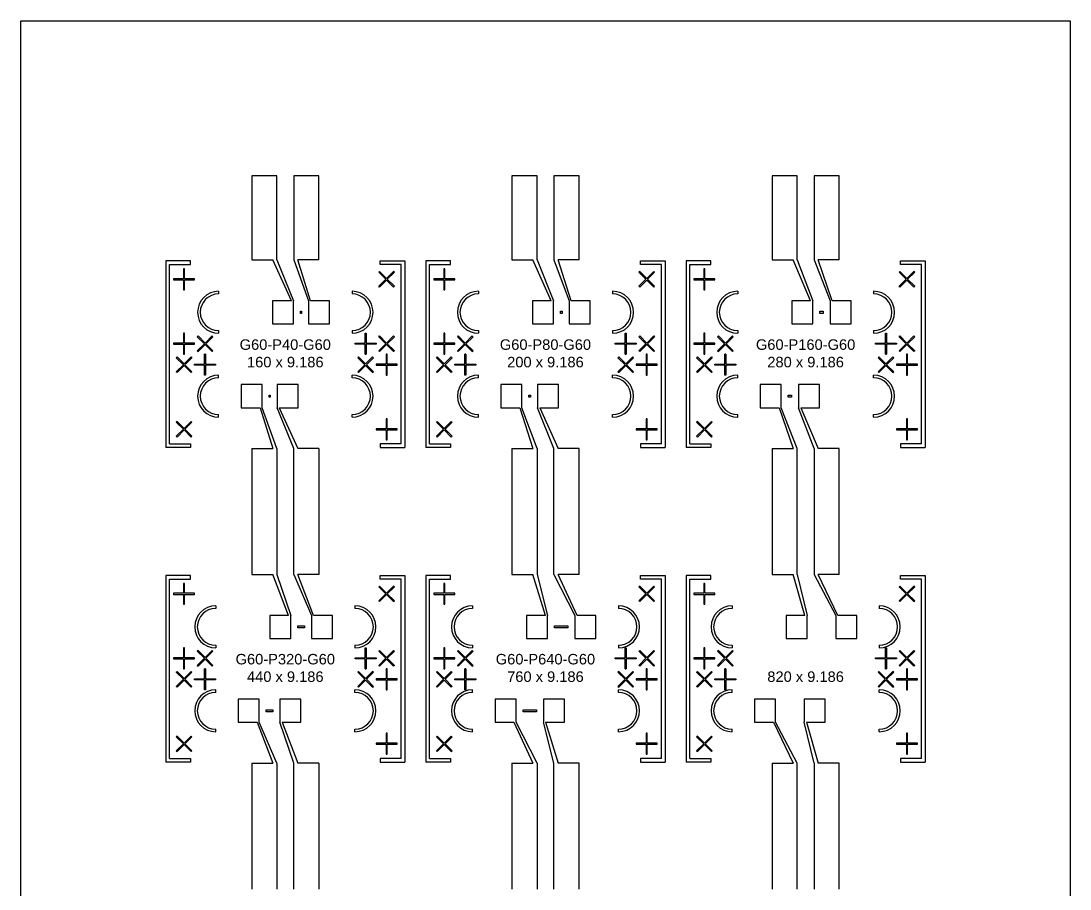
# Model space of a CAD drawing. Header units: inches. Extents: x -271009 to 5700, y -37000 to 38138.
# Drawn here: x -216009 to -166009, y -3254 to 38138 of the extents above; entities that cross this region are included whole.
import ezdxf

# ---------------------------------------------------------------- set-up
doc = ezdxf.new("R2010")
doc.units = ezdxf.units.IN
doc.header["$MEASUREMENT"] = 0
doc.styles.get("Standard").update_dxf_attribs({"font": 'arial.ttf'})

msp = doc.modelspace()

# ---------------------------------------------------------------- linework, layer by layer
for p, q in [((-207934, 26696), (-209109, 26696)), ((-209109, 26696), (-209109, 17796)), ((-208934, 17971), (-208934, 26521)), ((-208934, 26521), (-207934, 26521)), ((-207934, 26521), (-207934, 26696)), ((-205009, 26746), (-204009, 26746)), ((-203114, 24796), (-204009, 26746)), ((-203809, 26746), (-203014, 24796)), ((-203009, 26746), (-202304, 24796)), ((-201809, 26746), (-202809, 26746)), ((-202204, 24796), (-202809, 26746)), ((-198884, 26521), (-198884, 26696)), ((-198884, 26696), (-197709, 26696)), ((-197884, 26521), (-198884, 26521)), ((-197884, 17971), (-197884, 26521)), ((-197709, 26696), (-197709, 17796)), ((-195534, 26696), (-196709, 26696)), ((-196709, 26696), (-196709, 17796)), ((-196534, 17971), (-196534, 26521)), ((-196534, 26521), (-195534, 26521)), ((-195534, 26521), (-195534, 26696)), ((-192609, 26746), (-191609, 26746)), ((-190734, 24796), (-191609, 26746)), ((-191409, 26746), (-190634, 24796)), ((-190609, 26746), (-189884, 24796)), ((-189409, 26746), (-190409, 26746)), ((-189784, 24796), (-190409, 26746)), ((-186484, 26521), (-186484, 26696)), ((-186484, 26696), (-185309, 26696)), ((-185484, 26521), (-186484, 26521)), ((-185484, 17971), (-185484, 26521)), ((-185309, 26696), (-185309, 17796)), ((-183134, 26696), (-184309, 26696)), ((-184309, 26696), (-184309, 17796)), ((-184134, 17971), (-184134, 26521)), ((-184134, 26521), (-183134, 26521)), ((-183134, 26521), (-183134, 26696)), ((-180209, 26746), (-179209, 26746)), ((-178374, 24796), (-179209, 26746)), ((-179009, 26746), (-178274, 24796)), ((-178209, 26746), (-177444, 24796)), ((-177009, 26746), (-178009, 26746)), ((-177344, 24796), (-178009, 26746)), ((-174084, 26521), (-174084, 26696)), ((-174084, 26696), (-172909, 26696)), ((-173084, 26521), (-174084, 26521)), ((-173084, 17971), (-173084, 26521)), ((-172909, 26696), (-172909, 17796)), ((-208209, 26321), (-208259, 26321)), ((-208259, 26321), (-208259, 25846)), ((-208209, 25846), (-208209, 26321)), ((-198919, 26192), (-198955, 26156)), ((-198955, 26156), (-198619, 25821)), ((-198584, 25856), (-198919, 26192)), ((-198248, 26192), (-198584, 25856)), ((-198548, 25821), (-198212, 26156)), ((-198212, 26156), (-198248, 26192)), ((-195809, 26321), (-195859, 26321)), ((-195859, 26321), (-195859, 25846)), ((-195809, 25846), (-195809, 26321)), ((-186519, 26192), (-186555, 26156)), ((-186555, 26156), (-186219, 25821)), ((-186184, 25856), (-186519, 26192)), ((-185848, 26192), (-186184, 25856)), ((-186148, 25821), (-185812, 26156)), ((-185812, 26156), (-185848, 26192)), ((-183409, 26321), (-183459, 26321)), ((-183459, 26321), (-183459, 25846)), ((-183409, 25846), (-183409, 26321)), ((-174119, 26192), (-174155, 26156)), ((-174155, 26156), (-173819, 25821)), ((-173784, 25856), (-174119, 26192)), ((-173448, 26192), (-173784, 25856)), ((-173748, 25821), (-173412, 26156)), ((-173412, 26156), (-173448, 26192)), ((-208259, 25846), (-208734, 25846)), ((-208734, 25846), (-208734, 25796)), ((-208734, 25796), (-208259, 25796)), ((-208259, 25796), (-208259, 25321)), ((-207734, 25846), (-208209, 25846)), ((-208209, 25321), (-208209, 25796)), ((-208209, 25796), (-207734, 25796)), ((-207734, 25796), (-207734, 25846)), ((-198619, 25821), (-198955, 25485)), ((-198919, 25449), (-198584, 25785)), ((-198584, 25785), (-198248, 25449)), ((-198212, 25485), (-198548, 25821)), ((-195859, 25846), (-196334, 25846)), ((-196334, 25846), (-196334, 25796)), ((-196334, 25796), (-195859, 25796)), ((-195859, 25796), (-195859, 25321)), ((-195334, 25846), (-195809, 25846)), ((-195809, 25321), (-195809, 25796)), ((-195809, 25796), (-195334, 25796)), ((-195334, 25796), (-195334, 25846)), ((-186219, 25821), (-186555, 25485)), ((-186519, 25449), (-186184, 25785)), ((-186184, 25785), (-185848, 25449)), ((-185812, 25485), (-186148, 25821)), ((-183459, 25846), (-183934, 25846)), ((-183934, 25846), (-183934, 25796)), ((-183934, 25796), (-183459, 25796)), ((-183459, 25796), (-183459, 25321)), ((-182934, 25846), (-183409, 25846)), ((-183409, 25321), (-183409, 25796)), ((-183409, 25796), (-182934, 25796)), ((-182934, 25796), (-182934, 25846)), ((-173819, 25821), (-174155, 25485)), ((-174119, 25449), (-173784, 25785)), ((-173784, 25785), (-173448, 25449)), ((-173412, 25485), (-173748, 25821)), ((-208259, 25321), (-208209, 25321)), ((-206589, 25246), (-206589, 25121)), ((-200229, 25246), (-200229, 25121)), ((-198919, 25449), (-198955, 25485)), ((-198248, 25449), (-198212, 25485)), ((-195859, 25321), (-195809, 25321)), ((-194209, 25246), (-194209, 25121)), ((-187809, 25246), (-187809, 25121)), ((-186519, 25449), (-186555, 25485)), ((-185848, 25449), (-185812, 25485)), ((-183459, 25321), (-183409, 25321)), ((-181849, 25246), (-181849, 25121)), ((-175369, 25246), (-175369, 25121)), ((-174119, 25449), (-174155, 25485)), ((-173448, 25449), (-173412, 25485)), ((-208209, 23246), (-208259, 23246)), ((-208259, 23246), (-208259, 22771)), ((-208209, 22771), (-208209, 23246)), ((-207569, 23117), (-207605, 23081)), ((-207605, 23081), (-207269, 22746)), ((-207234, 22781), (-207569, 23117)), ((-206898, 23117), (-207234, 22781)), ((-207198, 22746), (-206862, 23081)), ((-206880, 23099), (-206898, 23117)), ((-206862, 23081), (-206880, 23099)), ((-206589, 23371), (-206589, 23246)), ((-200229, 23371), (-200229, 23246)), ((-199609, 22771), (-199609, 23246)), ((-199609, 23246), (-199559, 23246)), ((-199559, 23246), (-199559, 22771)), ((-198955, 23081), (-198919, 23117)), ((-198619, 22746), (-198955, 23081)), ((-198919, 23117), (-198584, 22781)), ((-198584, 22781), (-198248, 23117)), ((-198212, 23081), (-198548, 22746)), ((-198248, 23117), (-198212, 23081)), ((-195809, 23246), (-195859, 23246)), ((-195859, 23246), (-195859, 22771)), ((-195809, 22771), (-195809, 23246)), ((-195169, 23117), (-195205, 23081)), ((-195205, 23081), (-194869, 22746)), ((-194834, 22781), (-195169, 23117)), ((-194498, 23117), (-194834, 22781)), ((-194798, 22746), (-194462, 23081)), ((-194480, 23099), (-194498, 23117)), ((-194462, 23081), (-194480, 23099)), ((-194209, 23371), (-194209, 23246)), ((-187809, 23371), (-187809, 23246)), ((-187209, 22771), (-187209, 23246)), ((-187209, 23246), (-187159, 23246)), ((-187159, 23246), (-187159, 22771)), ((-186555, 23081), (-186519, 23117)), ((-186219, 22746), (-186555, 23081)), ((-186519, 23117), (-186184, 22781)), ((-186184, 22781), (-185848, 23117)), ((-185812, 23081), (-186148, 22746)), ((-185848, 23117), (-185812, 23081)), ((-183409, 23246), (-183459, 23246)), ((-183459, 23246), (-183459, 22771)), ((-183409, 22771), (-183409, 23246)), ((-182769, 23117), (-182805, 23081)), ((-182805, 23081), (-182469, 22746)), ((-182434, 22781), (-182769, 23117)), ((-182098, 23117), (-182434, 22781)), ((-182398, 22746), (-182062, 23081)), ((-182080, 23099), (-182098, 23117)), ((-182062, 23081), (-182080, 23099)), ((-181849, 23371), (-181849, 23246)), ((-175369, 23371), (-175369, 23246)), ((-174809, 22771), (-174809, 23246)), ((-174809, 23246), (-174759, 23246)), ((-174759, 23246), (-174759, 22771)), ((-174155, 23081), (-174119, 23117)), ((-173819, 22746), (-174155, 23081)), ((-174119, 23117), (-173784, 22781)), ((-173784, 22781), (-173448, 23117)), ((-173412, 23081), (-173748, 22746)), ((-173448, 23117), (-173412, 23081)), ((-208259, 22771), (-208734, 22771)), ((-208734, 22771), (-208734, 22721)), ((-208734, 22721), (-208259, 22721)), ((-208259, 22721), (-208259, 22246)), ((-207734, 22771), (-208209, 22771)), ((-208209, 22246), (-208209, 22721)), ((-208209, 22721), (-207734, 22721)), ((-207734, 22721), (-207734, 22771)), ((-207269, 22746), (-207605, 22410)), ((-207569, 22374), (-207234, 22710)), ((-207234, 22710), (-206898, 22374)), ((-206862, 22410), (-207198, 22746)), ((-200084, 22721), (-200084, 22771)), ((-200084, 22771), (-199609, 22771)), ((-199609, 22721), (-200084, 22721)), ((-199609, 22246), (-199609, 22721)), ((-199559, 22771), (-199084, 22771)), ((-199084, 22721), (-199559, 22721)), ((-199559, 22721), (-199559, 22246)), ((-199084, 22771), (-199084, 22721)), ((-198955, 22410), (-198619, 22746)), ((-198584, 22710), (-198919, 22374)), ((-198248, 22374), (-198584, 22710)), ((-198548, 22746), (-198212, 22410)), ((-195859, 22771), (-196334, 22771)), ((-196334, 22771), (-196334, 22721)), ((-196334, 22721), (-195859, 22721)), ((-195859, 22721), (-195859, 22246)), ((-195334, 22771), (-195809, 22771)), ((-195809, 22246), (-195809, 22721)), ((-195809, 22721), (-195334, 22721)), ((-195334, 22721), (-195334, 22771)), ((-194869, 22746), (-195205, 22410)), ((-195169, 22374), (-194834, 22710)), ((-194834, 22710), (-194498, 22374)), ((-194462, 22410), (-194798, 22746)), ((-187684, 22721), (-187684, 22771)), ((-187684, 22771), (-187209, 22771)), ((-187209, 22721), (-187684, 22721)), ((-187209, 22246), (-187209, 22721)), ((-187159, 22771), (-186684, 22771)), ((-186684, 22721), (-187159, 22721)), ((-187159, 22721), (-187159, 22246)), ((-186684, 22771), (-186684, 22721)), ((-186555, 22410), (-186219, 22746)), ((-186184, 22710), (-186519, 22374)), ((-185848, 22374), (-186184, 22710)), ((-186148, 22746), (-185812, 22410)), ((-183459, 22771), (-183934, 22771)), ((-183934, 22771), (-183934, 22721)), ((-183934, 22721), (-183459, 22721)), ((-183459, 22721), (-183459, 22246)), ((-182934, 22771), (-183409, 22771)), ((-183409, 22246), (-183409, 22721)), ((-183409, 22721), (-182934, 22721)), ((-182934, 22721), (-182934, 22771)), ((-182469, 22746), (-182805, 22410)), ((-182769, 22374), (-182434, 22710)), ((-182434, 22710), (-182098, 22374)), ((-182062, 22410), (-182398, 22746)), ((-175284, 22721), (-175284, 22771)), ((-175284, 22771), (-174809, 22771)), ((-174809, 22721), (-175284, 22721)), ((-174809, 22246), (-174809, 22721)), ((-174759, 22771), (-174284, 22771)), ((-174284, 22721), (-174759, 22721)), ((-174759, 22721), (-174759, 22246)), ((-174284, 22771), (-174284, 22721)), ((-174155, 22410), (-173819, 22746)), ((-173784, 22710), (-174119, 22374)), ((-173448, 22374), (-173784, 22710)), ((-173748, 22746), (-173412, 22410)), ((-208605, 22081), (-208587, 22099)), ((-208269, 21746), (-208605, 22081)), ((-208587, 22099), (-208569, 22117)), ((-208569, 22117), (-208234, 21781)), ((-208259, 22246), (-208209, 22246)), ((-208234, 21781), (-207898, 22117)), ((-207862, 22081), (-208198, 21746)), ((-207898, 22117), (-207862, 22081)), ((-207605, 22410), (-207569, 22374)), ((-207259, 21771), (-207259, 22246)), ((-207209, 22246), (-207259, 22246)), ((-207209, 22246), (-207209, 21771)), ((-206898, 22374), (-206862, 22410)), ((-199919, 22117), (-199955, 22081)), ((-199955, 22081), (-199619, 21746)), ((-199584, 21781), (-199919, 22117)), ((-199609, 22246), (-199559, 22246)), ((-199248, 22117), (-199584, 21781)), ((-199548, 21746), (-199212, 22081)), ((-199212, 22081), (-199248, 22117)), ((-198919, 22374), (-198955, 22410)), ((-198559, 22246), (-198609, 22246)), ((-198609, 22246), (-198609, 21771)), ((-198559, 21771), (-198559, 22246)), ((-198230, 22392), (-198248, 22374)), ((-198212, 22410), (-198230, 22392)), ((-196205, 22081), (-196187, 22099)), ((-195869, 21746), (-196205, 22081)), ((-196187, 22099), (-196169, 22117)), ((-196169, 22117), (-195834, 21781)), ((-195859, 22246), (-195809, 22246)), ((-195834, 21781), (-195498, 22117)), ((-195462, 22081), (-195798, 21746)), ((-195498, 22117), (-195462, 22081)), ((-195205, 22410), (-195169, 22374)), ((-194859, 21771), (-194859, 22246)), ((-194809, 22246), (-194859, 22246)), ((-194809, 22246), (-194809, 21771)), ((-194498, 22374), (-194462, 22410)), ((-187519, 22117), (-187555, 22081)), ((-187555, 22081), (-187219, 21746)), ((-187184, 21781), (-187519, 22117)), ((-187209, 22246), (-187159, 22246)), ((-186848, 22117), (-187184, 21781)), ((-187148, 21746), (-186812, 22081)), ((-186812, 22081), (-186848, 22117)), ((-186519, 22374), (-186555, 22410)), ((-186159, 22246), (-186209, 22246)), ((-186209, 22246), (-186209, 21771)), ((-186159, 21771), (-186159, 22246)), ((-185830, 22392), (-185848, 22374)), ((-185812, 22410), (-185830, 22392)), ((-183805, 22081), (-183787, 22099)), ((-183469, 21746), (-183805, 22081)), ((-183787, 22099), (-183769, 22117)), ((-183769, 22117), (-183434, 21781)), ((-183459, 22246), (-183409, 22246)), ((-183434, 21781), (-183098, 22117)), ((-183062, 22081), (-183398, 21746)), ((-183098, 22117), (-183062, 22081)), ((-182805, 22410), (-182769, 22374)), ((-182459, 21771), (-182459, 22246)), ((-182409, 22246), (-182459, 22246)), ((-182409, 22246), (-182409, 21771)), ((-182098, 22374), (-182062, 22410)), ((-175119, 22117), (-175155, 22081)), ((-175155, 22081), (-174819, 21746)), ((-174784, 21781), (-175119, 22117)), ((-174809, 22246), (-174759, 22246)), ((-174448, 22117), (-174784, 21781)), ((-174748, 21746), (-174412, 22081)), ((-174412, 22081), (-174448, 22117)), ((-174119, 22374), (-174155, 22410)), ((-173759, 22246), (-173809, 22246)), ((-173809, 22246), (-173809, 21771)), ((-173759, 21771), (-173759, 22246)), ((-173430, 22392), (-173448, 22374)), ((-173412, 22410), (-173430, 22392)), ((-208605, 21410), (-208269, 21746)), ((-208234, 21710), (-208569, 21374)), ((-207898, 21374), (-208234, 21710)), ((-208198, 21746), (-207862, 21410)), ((-207734, 21771), (-207259, 21771)), ((-207734, 21721), (-207734, 21771)), ((-207259, 21721), (-207734, 21721)), ((-207259, 21246), (-207259, 21721)), ((-207209, 21771), (-206734, 21771)), ((-206734, 21721), (-207209, 21721)), ((-207209, 21721), (-207209, 21246)), ((-206734, 21771), (-206734, 21721)), ((-199619, 21746), (-199955, 21410)), ((-199919, 21374), (-199584, 21710)), ((-199584, 21710), (-199248, 21374)), ((-199212, 21410), (-199548, 21746)), ((-199084, 21771), (-199084, 21721)), ((-198609, 21771), (-199084, 21771)), ((-199084, 21721), (-198609, 21721)), ((-198609, 21721), (-198609, 21246)), ((-198084, 21771), (-198559, 21771)), ((-198559, 21246), (-198559, 21721)), ((-198559, 21721), (-198084, 21721)), ((-198084, 21721), (-198084, 21771)), ((-196205, 21410), (-195869, 21746)), ((-195834, 21710), (-196169, 21374)), ((-195498, 21374), (-195834, 21710)), ((-195798, 21746), (-195462, 21410)), ((-195334, 21771), (-194859, 21771)), ((-195334, 21721), (-195334, 21771)), ((-194859, 21721), (-195334, 21721)), ((-194859, 21246), (-194859, 21721)), ((-194809, 21771), (-194334, 21771)), ((-194334, 21721), (-194809, 21721)), ((-194809, 21721), (-194809, 21246)), ((-194334, 21771), (-194334, 21721)), ((-187219, 21746), (-187555, 21410)), ((-187519, 21374), (-187184, 21710)), ((-187184, 21710), (-186848, 21374)), ((-186812, 21410), (-187148, 21746)), ((-186684, 21771), (-186684, 21721)), ((-186209, 21771), (-186684, 21771)), ((-186684, 21721), (-186209, 21721)), ((-186209, 21721), (-186209, 21246)), ((-185684, 21771), (-186159, 21771)), ((-186159, 21246), (-186159, 21721)), ((-186159, 21721), (-185684, 21721)), ((-185684, 21721), (-185684, 21771)), ((-183805, 21410), (-183469, 21746)), ((-183434, 21710), (-183769, 21374)), ((-183098, 21374), (-183434, 21710)), ((-183398, 21746), (-183062, 21410)), ((-182934, 21771), (-182459, 21771)), ((-182934, 21721), (-182934, 21771)), ((-182459, 21721), (-182934, 21721)), ((-182459, 21246), (-182459, 21721)), ((-182409, 21771), (-181934, 21771)), ((-181934, 21721), (-182409, 21721)), ((-182409, 21721), (-182409, 21246)), ((-181934, 21771), (-181934, 21721)), ((-174819, 21746), (-175155, 21410)), ((-175119, 21374), (-174784, 21710)), ((-174784, 21710), (-174448, 21374)), ((-174412, 21410), (-174748, 21746)), ((-174284, 21771), (-174284, 21721)), ((-173809, 21771), (-174284, 21771)), ((-174284, 21721), (-173809, 21721)), ((-173809, 21721), (-173809, 21246)), ((-173284, 21771), (-173759, 21771)), ((-173759, 21246), (-173759, 21721)), ((-173759, 21721), (-173284, 21721)), ((-173284, 21721), (-173284, 21771)), ((-208569, 21374), (-208605, 21410)), ((-207862, 21410), (-207898, 21374)), ((-207209, 21246), (-207259, 21246)), ((-206589, 21121), (-206589, 21246)), ((-200229, 21121), (-200229, 21246)), ((-199955, 21410), (-199919, 21374)), ((-199248, 21374), (-199212, 21410)), ((-198609, 21246), (-198559, 21246)), ((-196169, 21374), (-196205, 21410)), ((-195462, 21410), (-195498, 21374)), ((-194809, 21246), (-194859, 21246)), ((-194209, 21121), (-194209, 21246)), ((-187809, 21121), (-187809, 21246)), ((-187555, 21410), (-187519, 21374)), ((-186848, 21374), (-186812, 21410)), ((-186209, 21246), (-186159, 21246)), ((-183769, 21374), (-183805, 21410)), ((-183062, 21410), (-183098, 21374)), ((-182409, 21246), (-182459, 21246)), ((-181849, 21121), (-181849, 21246)), ((-175369, 21121), (-175369, 21246)), ((-175155, 21410), (-175119, 21374)), ((-174448, 21374), (-174412, 21410)), ((-173809, 21246), (-173759, 21246)), ((-204614, 19696), (-204009, 17746)), ((-203809, 17746), (-204514, 19696)), ((-203009, 17746), (-203804, 19696)), ((-203704, 19696), (-202809, 17746)), ((-192234, 19696), (-191609, 17746)), ((-191409, 17746), (-192134, 19696)), ((-190609, 17746), (-191384, 19696)), ((-191284, 19696), (-190409, 17746)), ((-179874, 19696), (-179209, 17746)), ((-179009, 17746), (-179774, 19696)), ((-178209, 17746), (-178944, 19696)), ((-178844, 19696), (-178009, 17746)), ((-208569, 19042), (-208605, 19006)), ((-208605, 19006), (-208269, 18671)), ((-208234, 18706), (-208569, 19042)), ((-207898, 19042), (-208234, 18706)), ((-208198, 18671), (-207862, 19006)), ((-207898, 19042), (-207862, 19006)), ((-206589, 19246), (-206589, 19371)), ((-200229, 19246), (-200229, 19371)), ((-198559, 19171), (-198609, 19171)), ((-198609, 19171), (-198609, 18696)), ((-198559, 18696), (-198559, 19171)), ((-196169, 19042), (-196205, 19006)), ((-196205, 19006), (-195869, 18671)), ((-195834, 18706), (-196169, 19042)), ((-195498, 19042), (-195834, 18706)), ((-195798, 18671), (-195462, 19006)), ((-195498, 19042), (-195462, 19006)), ((-194209, 19246), (-194209, 19371)), ((-187809, 19246), (-187809, 19371)), ((-186159, 19171), (-186209, 19171)), ((-186209, 19171), (-186209, 18696)), ((-186159, 18696), (-186159, 19171)), ((-183769, 19042), (-183805, 19006)), ((-183805, 19006), (-183469, 18671)), ((-183434, 18706), (-183769, 19042)), ((-183098, 19042), (-183434, 18706)), ((-183398, 18671), (-183062, 19006)), ((-183098, 19042), (-183062, 19006)), ((-181849, 19246), (-181849, 19371)), ((-175369, 19246), (-175369, 19371)), ((-173759, 19171), (-173809, 19171)), ((-173809, 19171), (-173809, 18696)), ((-173759, 18696), (-173759, 19171)), ((-208269, 18671), (-208605, 18335)), ((-208569, 18299), (-208234, 18635)), ((-208234, 18635), (-207898, 18299)), ((-207862, 18335), (-208198, 18671)), ((-199084, 18696), (-199084, 18646)), ((-198609, 18696), (-199084, 18696)), ((-199084, 18646), (-198609, 18646)), ((-198609, 18646), (-198609, 18171)), ((-198084, 18696), (-198559, 18696)), ((-198559, 18171), (-198559, 18646)), ((-198559, 18646), (-198084, 18646)), ((-198084, 18646), (-198084, 18696)), ((-195869, 18671), (-196205, 18335)), ((-196169, 18299), (-195834, 18635)), ((-195834, 18635), (-195498, 18299)), ((-195462, 18335), (-195798, 18671)), ((-186684, 18696), (-186684, 18646)), ((-186209, 18696), (-186684, 18696)), ((-186684, 18646), (-186209, 18646)), ((-186209, 18646), (-186209, 18171)), ((-185684, 18696), (-186159, 18696)), ((-186159, 18171), (-186159, 18646)), ((-186159, 18646), (-185684, 18646)), ((-185684, 18646), (-185684, 18696)), ((-183469, 18671), (-183805, 18335)), ((-183769, 18299), (-183434, 18635)), ((-183434, 18635), (-183098, 18299)), ((-183062, 18335), (-183398, 18671)), ((-174284, 18696), (-174284, 18646)), ((-173809, 18696), (-174284, 18696)), ((-174284, 18646), (-173809, 18646)), ((-173809, 18646), (-173809, 18171)), ((-173284, 18696), (-173759, 18696)), ((-173759, 18171), (-173759, 18646)), ((-173759, 18646), (-173284, 18646)), ((-173284, 18646), (-173284, 18696)), ((-208605, 18335), (-208569, 18299)), ((-207898, 18299), (-207862, 18335)), ((-198609, 18171), (-198559, 18171)), ((-196205, 18335), (-196169, 18299)), ((-195498, 18299), (-195462, 18335)), ((-186209, 18171), (-186159, 18171)), ((-183805, 18335), (-183769, 18299)), ((-183098, 18299), (-183062, 18335)), ((-173809, 18171), (-173759, 18171)), ((-207934, 17796), (-209109, 17796)), ((-208934, 17971), (-207934, 17971)), ((-207934, 17971), (-207934, 17796)), ((-205009, 17746), (-204009, 17746)), ((-205009, 17746), (-205009, 11746)), ((-203809, 17746), (-203809, 11746)), ((-203009, 11746), (-203009, 17746)), ((-201809, 17746), (-202809, 17746)), ((-201809, 17746), (-201809, 11746)), ((-197884, 17971), (-198884, 17971)), ((-198884, 17971), (-198884, 17796)), ((-198884, 17796), (-197709, 17796)), ((-195534, 17796), (-196709, 17796)), ((-196534, 17971), (-195534, 17971)), ((-195534, 17971), (-195534, 17796)), ((-192609, 17746), (-191609, 17746)), ((-192609, 17746), (-192609, 11746)), ((-191409, 17746), (-191409, 11746)), ((-190609, 11746), (-190609, 17746)), ((-189409, 17746), (-190409, 17746)), ((-189409, 11746), (-189409, 17746)), ((-185484, 17971), (-186484, 17971)), ((-186484, 17971), (-186484, 17796)), ((-186484, 17796), (-185309, 17796)), ((-183134, 17796), (-184309, 17796)), ((-184134, 17971), (-183134, 17971)), ((-183134, 17971), (-183134, 17796)), ((-180209, 17746), (-179209, 17746)), ((-180209, 17746), (-180209, 11746)), ((-179009, 11746), (-179009, 17746)), ((-178209, 17746), (-178209, 11746)), ((-177009, 17746), (-178009, 17746)), ((-177009, 11746), (-177009, 17746)), ((-173084, 17971), (-174084, 17971)), ((-174084, 17971), (-174084, 17796)), ((-174084, 17796), (-172909, 17796)), ((-207934, 11696), (-209109, 11696)), ((-209109, 11696), (-209109, 2796)), ((-208934, 2971), (-208934, 11521)), ((-208934, 11521), (-207934, 11521)), ((-207934, 11521), (-207934, 11696)), ((-205009, 11746), (-204009, 11746)), ((-203254, 9796), (-204009, 11746)), ((-203809, 11746), (-203154, 9796)), ((-203009, 11746), (-202164, 9796)), ((-201809, 11746), (-202809, 11746)), ((-202064, 9796), (-202809, 11746)), ((-198884, 11521), (-198884, 11696)), ((-198884, 11696), (-197709, 11696)), ((-197884, 11521), (-198884, 11521)), ((-197884, 2971), (-197884, 11521)), ((-197709, 11696), (-197709, 2796)), ((-195534, 11696), (-196709, 11696)), ((-196709, 11696), (-196709, 2796)), ((-196534, 2971), (-196534, 11521)), ((-196534, 11521), (-195534, 11521)), ((-195534, 11521), (-195534, 11696)), ((-192609, 11746), (-191609, 11746)), ((-191014, 9796), (-191609, 11746)), ((-191409, 11746), (-190914, 9796)), ((-190609, 11746), (-189604, 9796)), ((-189409, 11746), (-190409, 11746)), ((-189504, 9796), (-190409, 11746)), ((-186484, 11521), (-186484, 11696)), ((-186484, 11696), (-185309, 11696)), ((-185484, 11521), (-186484, 11521)), ((-185484, 2971), (-185484, 11521)), ((-185309, 11696), (-185309, 2796)), ((-184309, 11696), (-184309, 2796)), ((-183134, 11696), (-184309, 11696)), ((-184134, 2971), (-184134, 11521)), ((-184134, 11521), (-183134, 11521)), ((-183134, 11521), (-183134, 11696)), ((-180209, 11746), (-179209, 11746)), ((-178644, 9796), (-179209, 11746)), ((-179009, 11746), (-178544, 9796)), ((-178209, 11746), (-177174, 9796)), ((-177009, 11746), (-178009, 11746)), ((-177074, 9796), (-178009, 11746)), ((-174084, 11521), (-174084, 11696)), ((-174084, 11696), (-172909, 11696)), ((-173084, 11521), (-174084, 11521)), ((-173084, 2971), (-173084, 11521)), ((-172909, 11696), (-172909, 2796)), ((-208209, 11321), (-208259, 11321)), ((-208259, 11321), (-208259, 10846)), ((-208209, 10846), (-208209, 11321)), ((-198919, 11192), (-198955, 11156)), ((-198955, 11156), (-198619, 10821)), ((-198584, 10856), (-198919, 11192)), ((-198248, 11192), (-198584, 10856)), ((-198548, 10821), (-198212, 11156)), ((-198212, 11156), (-198248, 11192)), ((-195809, 11321), (-195859, 11321)), ((-195859, 11321), (-195859, 10846)), ((-195809, 10846), (-195809, 11321)), ((-186519, 11192), (-186555, 11156)), ((-186555, 11156), (-186219, 10821)), ((-186184, 10856), (-186519, 11192)), ((-185848, 11192), (-186184, 10856)), ((-186148, 10821), (-185812, 11156)), ((-185812, 11156), (-185848, 11192)), ((-183409, 11321), (-183459, 11321)), ((-183459, 11321), (-183459, 10846)), ((-183409, 10846), (-183409, 11321)), ((-174119, 11192), (-174155, 11156)), ((-174155, 11156), (-173819, 10821)), ((-173784, 10856), (-174119, 11192)), ((-173448, 11192), (-173784, 10856)), ((-173748, 10821), (-173412, 11156)), ((-173412, 11156), (-173448, 11192)), ((-208259, 10846), (-208734, 10846)), ((-208734, 10846), (-208734, 10796)), ((-208734, 10796), (-208259, 10796)), ((-208259, 10796), (-208259, 10321)), ((-207734, 10846), (-208209, 10846)), ((-208209, 10321), (-208209, 10796)), ((-208209, 10796), (-207734, 10796)), ((-207734, 10796), (-207734, 10846)), ((-198619, 10821), (-198955, 10485)), ((-198919, 10449), (-198584, 10785)), ((-198584, 10785), (-198248, 10449)), ((-198212, 10485), (-198548, 10821)), ((-195859, 10846), (-196334, 10846)), ((-196334, 10846), (-196334, 10796)), ((-196334, 10796), (-195859, 10796)), ((-195859, 10796), (-195859, 10321)), ((-195334, 10846), (-195809, 10846)), ((-195809, 10321), (-195809, 10796)), ((-195809, 10796), (-195334, 10796)), ((-195334, 10796), (-195334, 10846)), ((-186219, 10821), (-186555, 10485)), ((-186519, 10449), (-186184, 10785)), ((-186184, 10785), (-185848, 10449)), ((-185812, 10485), (-186148, 10821)), ((-183459, 10846), (-183934, 10846)), ((-183934, 10846), (-183934, 10796)), ((-183934, 10796), (-183459, 10796)), ((-183459, 10796), (-183459, 10321)), ((-182934, 10846), (-183409, 10846)), ((-183409, 10321), (-183409, 10796)), ((-183409, 10796), (-182934, 10796)), ((-182934, 10796), (-182934, 10846)), ((-173819, 10821), (-174155, 10485)), ((-174119, 10449), (-173784, 10785)), ((-173784, 10785), (-173448, 10449)), ((-173412, 10485), (-173748, 10821)), ((-208259, 10321), (-208209, 10321)), ((-206729, 10246), (-206729, 10121)), ((-200089, 10246), (-200089, 10121)), ((-198919, 10449), (-198955, 10485)), ((-198248, 10449), (-198212, 10485)), ((-195859, 10321), (-195809, 10321)), ((-194489, 10246), (-194489, 10121)), ((-187529, 10246), (-187529, 10121)), ((-186519, 10449), (-186555, 10485)), ((-185848, 10449), (-185812, 10485)), ((-183459, 10321), (-183409, 10321)), ((-182119, 10246), (-182119, 10121)), ((-175099, 10246), (-175099, 10121)), ((-174119, 10449), (-174155, 10485)), ((-173448, 10449), (-173412, 10485)), ((-208209, 8246), (-208259, 8246)), ((-208259, 8246), (-208259, 7771)), ((-208209, 7771), (-208209, 8246)), ((-207569, 8117), (-207605, 8081)), ((-207605, 8081), (-207269, 7746)), ((-207234, 7781), (-207569, 8117)), ((-206898, 8117), (-207234, 7781)), ((-207198, 7746), (-206862, 8081)), ((-206880, 8099), (-206898, 8117)), ((-206862, 8081), (-206880, 8099)), ((-206729, 8371), (-206729, 8246)), ((-200089, 8371), (-200089, 8246)), ((-199609, 7771), (-199609, 8246)), ((-199609, 8246), (-199559, 8246)), ((-199559, 8246), (-199559, 7771)), ((-198955, 8081), (-198919, 8117)), ((-198619, 7746), (-198955, 8081)), ((-198919, 8117), (-198584, 7781)), ((-198584, 7781), (-198248, 8117)), ((-198212, 8081), (-198548, 7746)), ((-198248, 8117), (-198212, 8081)), ((-195809, 8246), (-195859, 8246)), ((-195859, 8246), (-195859, 7771)), ((-195809, 7771), (-195809, 8246)), ((-195169, 8117), (-195205, 8081)), ((-195205, 8081), (-194869, 7746)), ((-194834, 7781), (-195169, 8117)), ((-194498, 8117), (-194834, 7781)), ((-194798, 7746), (-194462, 8081)), ((-194480, 8099), (-194498, 8117)), ((-194489, 8371), (-194489, 8246)), ((-194462, 8081), (-194480, 8099)), ((-187529, 8371), (-187529, 8246)), ((-187209, 7771), (-187209, 8246)), ((-187209, 8246), (-187159, 8246)), ((-187159, 8246), (-187159, 7771)), ((-186555, 8081), (-186519, 8117)), ((-186219, 7746), (-186555, 8081)), ((-186519, 8117), (-186184, 7781)), ((-186184, 7781), (-185848, 8117)), ((-185812, 8081), (-186148, 7746)), ((-185848, 8117), (-185812, 8081)), ((-183409, 8246), (-183459, 8246)), ((-183459, 8246), (-183459, 7771)), ((-183409, 7771), (-183409, 8246)), ((-182769, 8117), (-182805, 8081)), ((-182805, 8081), (-182469, 7746)), ((-182434, 7781), (-182769, 8117)), ((-182098, 8117), (-182434, 7781)), ((-182398, 7746), (-182062, 8081)), ((-182119, 8371), (-182119, 8246)), ((-182080, 8099), (-182098, 8117)), ((-182062, 8081), (-182080, 8099)), ((-175099, 8371), (-175099, 8246)), ((-174809, 7771), (-174809, 8246)), ((-174809, 8246), (-174759, 8246)), ((-174759, 8246), (-174759, 7771)), ((-174155, 8081), (-174119, 8117)), ((-173819, 7746), (-174155, 8081)), ((-174119, 8117), (-173784, 7781)), ((-173784, 7781), (-173448, 8117)), ((-173412, 8081), (-173748, 7746)), ((-173448, 8117), (-173412, 8081)), ((-208259, 7771), (-208734, 7771)), ((-208734, 7771), (-208734, 7721)), ((-208734, 7721), (-208259, 7721)), ((-208259, 7721), (-208259, 7246)), ((-207734, 7771), (-208209, 7771)), ((-208209, 7246), (-208209, 7721)), ((-208209, 7721), (-207734, 7721)), ((-207734, 7721), (-207734, 7771)), ((-207269, 7746), (-207605, 7410)), ((-207569, 7374), (-207234, 7710)), ((-207234, 7710), (-206898, 7374)), ((-206862, 7410), (-207198, 7746)), ((-200084, 7721), (-200084, 7771)), ((-200084, 7771), (-199609, 7771)), ((-199609, 7721), (-200084, 7721)), ((-199609, 7246), (-199609, 7721)), ((-199559, 7771), (-199084, 7771)), ((-199084, 7721), (-199559, 7721)), ((-199559, 7721), (-199559, 7246)), ((-199084, 7771), (-199084, 7721)), ((-198955, 7410), (-198619, 7746)), ((-198584, 7710), (-198919, 7374)), ((-198248, 7374), (-198584, 7710)), ((-198548, 7746), (-198212, 7410)), ((-195859, 7771), (-196334, 7771)), ((-196334, 7771), (-196334, 7721)), ((-196334, 7721), (-195859, 7721)), ((-195859, 7721), (-195859, 7246)), ((-195334, 7771), (-195809, 7771)), ((-195809, 7246), (-195809, 7721)), ((-195809, 7721), (-195334, 7721)), ((-195334, 7721), (-195334, 7771)), ((-194869, 7746), (-195205, 7410)), ((-195169, 7374), (-194834, 7710)), ((-194834, 7710), (-194498, 7374)), ((-194462, 7410), (-194798, 7746)), ((-187684, 7721), (-187684, 7771)), ((-187684, 7771), (-187209, 7771)), ((-187209, 7721), (-187684, 7721)), ((-187209, 7246), (-187209, 7721)), ((-187159, 7771), (-186684, 7771)), ((-186684, 7721), (-187159, 7721)), ((-187159, 7721), (-187159, 7246)), ((-186684, 7771), (-186684, 7721)), ((-186555, 7410), (-186219, 7746)), ((-186184, 7710), (-186519, 7374)), ((-185848, 7374), (-186184, 7710)), ((-186148, 7746), (-185812, 7410)), ((-183459, 7771), (-183934, 7771)), ((-183934, 7771), (-183934, 7721)), ((-183934, 7721), (-183459, 7721)), ((-183459, 7721), (-183459, 7246)), ((-182934, 7771), (-183409, 7771)), ((-183409, 7246), (-183409, 7721)), ((-183409, 7721), (-182934, 7721)), ((-182934, 7721), (-182934, 7771)), ((-182469, 7746), (-182805, 7410)), ((-182769, 7374), (-182434, 7710)), ((-182434, 7710), (-182098, 7374)), ((-182062, 7410), (-182398, 7746)), ((-175284, 7721), (-175284, 7771)), ((-175284, 7771), (-174809, 7771)), ((-174809, 7721), (-175284, 7721)), ((-174809, 7246), (-174809, 7721)), ((-174759, 7771), (-174284, 7771)), ((-174284, 7721), (-174759, 7721)), ((-174759, 7721), (-174759, 7246)), ((-174284, 7771), (-174284, 7721)), ((-174155, 7410), (-173819, 7746)), ((-173784, 7710), (-174119, 7374)), ((-173448, 7374), (-173784, 7710)), ((-173748, 7746), (-173412, 7410)), ((-208605, 7081), (-208587, 7099)), ((-208269, 6746), (-208605, 7081)), ((-208587, 7099), (-208569, 7117)), ((-208569, 7117), (-208234, 6781)), ((-208259, 7246), (-208209, 7246)), ((-208234, 6781), (-207898, 7117)), ((-207862, 7081), (-208198, 6746)), ((-207898, 7117), (-207862, 7081)), ((-207605, 7410), (-207569, 7374)), ((-207259, 6771), (-207259, 7246)), ((-207209, 7246), (-207259, 7246)), ((-207209, 7246), (-207209, 6771)), ((-206898, 7374), (-206862, 7410)), ((-199919, 7117), (-199955, 7081)), ((-199955, 7081), (-199619, 6746)), ((-199584, 6781), (-199919, 7117)), ((-199609, 7246), (-199559, 7246)), ((-199248, 7117), (-199584, 6781)), ((-199548, 6746), (-199212, 7081)), ((-199212, 7081), (-199248, 7117)), ((-198919, 7374), (-198955, 7410)), ((-198559, 7246), (-198609, 7246)), ((-198609, 7246), (-198609, 6771)), ((-198559, 6771), (-198559, 7246)), ((-198230, 7392), (-198248, 7374)), ((-198212, 7410), (-198230, 7392)), ((-196205, 7081), (-196187, 7099)), ((-195869, 6746), (-196205, 7081)), ((-196187, 7099), (-196169, 7117)), ((-196169, 7117), (-195834, 6781)), ((-195859, 7246), (-195809, 7246)), ((-195834, 6781), (-195498, 7117)), ((-195462, 7081), (-195798, 6746)), ((-195498, 7117), (-195462, 7081)), ((-195205, 7410), (-195169, 7374)), ((-194859, 6771), (-194859, 7246)), ((-194809, 7246), (-194859, 7246)), ((-194809, 7246), (-194809, 6771)), ((-194498, 7374), (-194462, 7410)), ((-187519, 7117), (-187555, 7081)), ((-187555, 7081), (-187219, 6746)), ((-187184, 6781), (-187519, 7117)), ((-187209, 7246), (-187159, 7246)), ((-186848, 7117), (-187184, 6781)), ((-187148, 6746), (-186812, 7081)), ((-186812, 7081), (-186848, 7117)), ((-186519, 7374), (-186555, 7410)), ((-186159, 7246), (-186209, 7246)), ((-186209, 7246), (-186209, 6771)), ((-186159, 6771), (-186159, 7246)), ((-185830, 7392), (-185848, 7374)), ((-185812, 7410), (-185830, 7392)), ((-183805, 7081), (-183787, 7099)), ((-183469, 6746), (-183805, 7081)), ((-183787, 7099), (-183769, 7117)), ((-183769, 7117), (-183434, 6781)), ((-183459, 7246), (-183409, 7246)), ((-183434, 6781), (-183098, 7117)), ((-183062, 7081), (-183398, 6746)), ((-183098, 7117), (-183062, 7081)), ((-182805, 7410), (-182769, 7374)), ((-182459, 6771), (-182459, 7246)), ((-182409, 7246), (-182459, 7246)), ((-182409, 7246), (-182409, 6771)), ((-182098, 7374), (-182062, 7410)), ((-175119, 7117), (-175155, 7081)), ((-175155, 7081), (-174819, 6746)), ((-174784, 6781), (-175119, 7117)), ((-174809, 7246), (-174759, 7246)), ((-174448, 7117), (-174784, 6781)), ((-174748, 6746), (-174412, 7081)), ((-174412, 7081), (-174448, 7117)), ((-174119, 7374), (-174155, 7410)), ((-173759, 7246), (-173809, 7246)), ((-173809, 7246), (-173809, 6771)), ((-173759, 6771), (-173759, 7246)), ((-173412, 7410), (-173448, 7374)), ((-208605, 6410), (-208269, 6746)), ((-208234, 6710), (-208569, 6374)), ((-207898, 6374), (-208234, 6710)), ((-208198, 6746), (-207862, 6410)), ((-207734, 6771), (-207259, 6771)), ((-207734, 6721), (-207734, 6771)), ((-207259, 6721), (-207734, 6721)), ((-207259, 6246), (-207259, 6721)), ((-207209, 6771), (-206734, 6771)), ((-206734, 6721), (-207209, 6721)), ((-207209, 6721), (-207209, 6246)), ((-206734, 6771), (-206734, 6721)), ((-199619, 6746), (-199955, 6410)), ((-199919, 6374), (-199584, 6710)), ((-199584, 6710), (-199248, 6374)), ((-199212, 6410), (-199548, 6746)), ((-199084, 6771), (-199084, 6721)), ((-198609, 6771), (-199084, 6771)), ((-199084, 6721), (-198609, 6721)), ((-198609, 6721), (-198609, 6246)), ((-198084, 6771), (-198559, 6771)), ((-198559, 6246), (-198559, 6721)), ((-198559, 6721), (-198084, 6721)), ((-198084, 6721), (-198084, 6771)), ((-196205, 6410), (-195869, 6746)), ((-195834, 6710), (-196169, 6374)), ((-195498, 6374), (-195834, 6710)), ((-195798, 6746), (-195462, 6410)), ((-195334, 6771), (-194859, 6771)), ((-195334, 6721), (-195334, 6771)), ((-194859, 6721), (-195334, 6721)), ((-194859, 6246), (-194859, 6721)), ((-194809, 6771), (-194334, 6771)), ((-194334, 6721), (-194809, 6721)), ((-194809, 6721), (-194809, 6246)), ((-194334, 6771), (-194334, 6721)), ((-187219, 6746), (-187555, 6410)), ((-187519, 6374), (-187184, 6710)), ((-187184, 6710), (-186848, 6374)), ((-186812, 6410), (-187148, 6746)), ((-186684, 6771), (-186684, 6721)), ((-186209, 6771), (-186684, 6771)), ((-186684, 6721), (-186209, 6721)), ((-186209, 6721), (-186209, 6246)), ((-185684, 6771), (-186159, 6771)), ((-186159, 6246), (-186159, 6721)), ((-186159, 6721), (-185684, 6721)), ((-185684, 6721), (-185684, 6771)), ((-183805, 6410), (-183469, 6746)), ((-183434, 6710), (-183769, 6374)), ((-183098, 6374), (-183434, 6710)), ((-183398, 6746), (-183062, 6410)), ((-182934, 6771), (-182459, 6771)), ((-182934, 6721), (-182934, 6771)), ((-182459, 6721), (-182934, 6721)), ((-182459, 6246), (-182459, 6721)), ((-182409, 6771), (-181934, 6771)), ((-181934, 6721), (-182409, 6721)), ((-182409, 6721), (-182409, 6246)), ((-181934, 6771), (-181934, 6721)), ((-174819, 6746), (-175155, 6410)), ((-175119, 6374), (-174784, 6710)), ((-174784, 6710), (-174448, 6374)), ((-174412, 6410), (-174748, 6746)), ((-174284, 6771), (-174284, 6721)), ((-173809, 6771), (-174284, 6771)), ((-174284, 6721), (-173809, 6721)), ((-173809, 6721), (-173809, 6246)), ((-173284, 6771), (-173759, 6771)), ((-173759, 6246), (-173759, 6721)), ((-173759, 6721), (-173284, 6721)), ((-173284, 6721), (-173284, 6771)), ((-208569, 6374), (-208605, 6410)), ((-207862, 6410), (-207898, 6374)), ((-207209, 6246), (-207259, 6246)), ((-206729, 6121), (-206729, 6246)), ((-200089, 6121), (-200089, 6246)), ((-199955, 6410), (-199919, 6374)), ((-199248, 6374), (-199212, 6410)), ((-198609, 6246), (-198559, 6246)), ((-196169, 6374), (-196205, 6410)), ((-195462, 6410), (-195498, 6374)), ((-194809, 6246), (-194859, 6246)), ((-194489, 6121), (-194489, 6246)), ((-187555, 6410), (-187519, 6374)), ((-187529, 6121), (-187529, 6246)), ((-186848, 6374), (-186812, 6410)), ((-186209, 6246), (-186159, 6246)), ((-183769, 6374), (-183805, 6410)), ((-183062, 6410), (-183098, 6374)), ((-182409, 6246), (-182459, 6246)), ((-182119, 6121), (-182119, 6246)), ((-175155, 6410), (-175119, 6374)), ((-175099, 6121), (-175099, 6246)), ((-174448, 6374), (-174412, 6410)), ((-173809, 6246), (-173759, 6246)), ((-204754, 4696), (-204009, 2746)), ((-203809, 2746), (-204654, 4696)), ((-203009, 2746), (-203664, 4696)), ((-203564, 4696), (-202809, 2746)), ((-192514, 4696), (-191609, 2746)), ((-191409, 2746), (-192414, 4696)), ((-190609, 2746), (-191104, 4696)), ((-191004, 4696), (-190409, 2746)), ((-180144, 4696), (-179209, 2746)), ((-179009, 2746), (-180044, 4696)), ((-178209, 2746), (-178674, 4696)), ((-178574, 4696), (-178009, 2746)), ((-208569, 4042), (-208605, 4006)), ((-208605, 4006), (-208269, 3671)), ((-208234, 3706), (-208569, 4042)), ((-207898, 4042), (-208234, 3706)), ((-208198, 3671), (-207862, 4006)), ((-207898, 4042), (-207862, 4006)), ((-206729, 4246), (-206729, 4371)), ((-200089, 4246), (-200089, 4371)), ((-198559, 4171), (-198609, 4171)), ((-198609, 4171), (-198609, 3696)), ((-198559, 3696), (-198559, 4171)), ((-196169, 4042), (-196205, 4006)), ((-196205, 4006), (-195869, 3671)), ((-195834, 3706), (-196169, 4042)), ((-195498, 4042), (-195834, 3706)), ((-195798, 3671), (-195462, 4006)), ((-195498, 4042), (-195462, 4006)), ((-194489, 4246), (-194489, 4371)), ((-187529, 4246), (-187529, 4371)), ((-186159, 4171), (-186209, 4171)), ((-186209, 4171), (-186209, 3696)), ((-186159, 3696), (-186159, 4171)), ((-183769, 4042), (-183805, 4006)), ((-183805, 4006), (-183469, 3671)), ((-183434, 3706), (-183769, 4042)), ((-183098, 4042), (-183434, 3706)), ((-183398, 3671), (-183062, 4006)), ((-183098, 4042), (-183062, 4006)), ((-182119, 4246), (-182119, 4371)), ((-175099, 4246), (-175099, 4371)), ((-173759, 4171), (-173809, 4171)), ((-173809, 4171), (-173809, 3696)), ((-173759, 3696), (-173759, 4171)), ((-208269, 3671), (-208605, 3335)), ((-208569, 3299), (-208234, 3635)), ((-208234, 3635), (-207898, 3299)), ((-207862, 3335), (-208198, 3671)), ((-199084, 3696), (-199084, 3646)), ((-198609, 3696), (-199084, 3696)), ((-199084, 3646), (-198609, 3646)), ((-198609, 3646), (-198609, 3171)), ((-198084, 3696), (-198559, 3696)), ((-198559, 3171), (-198559, 3646)), ((-198559, 3646), (-198084, 3646)), ((-198084, 3646), (-198084, 3696)), ((-195869, 3671), (-196205, 3335)), ((-196169, 3299), (-195834, 3635)), ((-195834, 3635), (-195498, 3299)), ((-195462, 3335), (-195798, 3671)), ((-186684, 3696), (-186684, 3646)), ((-186209, 3696), (-186684, 3696)), ((-186684, 3646), (-186209, 3646)), ((-186209, 3646), (-186209, 3171)), ((-185684, 3696), (-186159, 3696)), ((-186159, 3171), (-186159, 3646)), ((-186159, 3646), (-185684, 3646)), ((-185684, 3646), (-185684, 3696)), ((-183469, 3671), (-183805, 3335)), ((-183769, 3299), (-183434, 3635)), ((-183434, 3635), (-183098, 3299)), ((-183062, 3335), (-183398, 3671)), ((-174284, 3696), (-174284, 3646)), ((-173809, 3696), (-174284, 3696)), ((-174284, 3646), (-173809, 3646)), ((-173809, 3646), (-173809, 3171)), ((-173284, 3696), (-173759, 3696)), ((-173759, 3171), (-173759, 3646)), ((-173759, 3646), (-173284, 3646)), ((-173284, 3646), (-173284, 3696)), ((-208605, 3335), (-208569, 3299)), ((-207898, 3299), (-207862, 3335)), ((-198609, 3171), (-198559, 3171)), ((-196205, 3335), (-196169, 3299)), ((-195498, 3299), (-195462, 3335)), ((-186209, 3171), (-186159, 3171)), ((-183805, 3335), (-183769, 3299)), ((-183098, 3299), (-183062, 3335)), ((-173809, 3171), (-173759, 3171)), ((-207934, 2796), (-209109, 2796)), ((-208934, 2971), (-207934, 2971)), ((-207934, 2971), (-207934, 2796)), ((-205009, 2746), (-204009, 2746)), ((-205009, 2746), (-205009, -3254)), ((-203809, 2746), (-203809, -3254)), ((-203009, -3254), (-203009, 2746)), ((-201809, 2746), (-202809, 2746)), ((-201809, 2746), (-201809, -3254)), ((-197884, 2971), (-198884, 2971)), ((-198884, 2971), (-198884, 2796)), ((-198884, 2796), (-197709, 2796)), ((-195534, 2796), (-196709, 2796)), ((-196534, 2971), (-195534, 2971)), ((-195534, 2971), (-195534, 2796)), ((-192609, 2746), (-191609, 2746)), ((-192609, 2746), (-192609, -3254)), ((-191409, 2746), (-191409, -3254)), ((-190609, -3254), (-190609, 2746)), ((-189409, 2746), (-190409, 2746)), ((-189409, -3254), (-189409, 2746)), ((-185484, 2971), (-186484, 2971)), ((-186484, 2971), (-186484, 2796)), ((-186484, 2796), (-185309, 2796)), ((-183134, 2796), (-184309, 2796)), ((-184134, 2971), (-183134, 2971)), ((-183134, 2971), (-183134, 2796)), ((-180209, 2746), (-179209, 2746)), ((-180209, 2746), (-180209, -3254)), ((-179009, -3254), (-179009, 2746)), ((-178209, 2746), (-178209, -3254)), ((-177009, 2746), (-178009, 2746)), ((-177009, -3254), (-177009, 2746)), ((-173084, 2971), (-174084, 2971)), ((-174084, 2971), (-174084, 2796)), ((-174084, 2796), (-172909, 2796))]:
    msp.add_line(p, q)
for points in [[(-166009, -36862), (-216009, -36862), (-216009, 38138), (-166009, 38138)], [(-202679, 24296), (-202639, 24296), (-202639, 24196), (-202679, 24196)], [(-190299, 24296), (-190219, 24296), (-190219, 24196), (-190299, 24196)], [(-177939, 24296), (-177779, 24296), (-177779, 24196), (-177939, 24196)], [(-204139, 20196), (-204179, 20196), (-204179, 20296), (-204139, 20296)], [(-191719, 20196), (-191799, 20196), (-191799, 20296), (-191719, 20296)], [(-179279, 20196), (-179439, 20196), (-179439, 20296), (-179279, 20296)], [(-202819, 9296), (-202499, 9296), (-202499, 9196), (-202819, 9196)], [(-190579, 9296), (-189939, 9296), (-189939, 9196), (-190579, 9196)], [(-203999, 5196), (-204319, 5196), (-204319, 5296), (-203999, 5296)], [(-191439, 5196), (-192079, 5196), (-192079, 5296), (-191439, 5296)]]:
    msp.add_lwpolyline(points, close=True)
for points in [[(-203809, 26746), (-203809, 30746), (-205009, 30746), (-205009, 26746)], [(-201809, 26746), (-201809, 30746), (-203009, 30746), (-203009, 26746)], [(-191409, 26746), (-191409, 30746), (-192609, 30746), (-192609, 26746)], [(-189409, 26746), (-189409, 30746), (-190609, 30746), (-190609, 26746)], [(-179009, 26746), (-179009, 30746), (-180209, 30746), (-180209, 26746)], [(-177009, 26746), (-177009, 30746), (-178209, 30746), (-178209, 26746)], [(-203114, 24796), (-204014, 24796), (-204014, 23696), (-203014, 23696), (-203014, 24796)], [(-202304, 24796), (-202304, 23696), (-201304, 23696), (-201304, 24796), (-202204, 24796)], [(-190734, 24796), (-191634, 24796), (-191634, 23696), (-190634, 23696), (-190634, 24796)], [(-189884, 24796), (-189884, 23696), (-188884, 23696), (-188884, 24796), (-189784, 24796)], [(-178374, 24796), (-179274, 24796), (-179274, 23696), (-178274, 23696), (-178274, 24796)], [(-177444, 24796), (-177444, 23696), (-176444, 23696), (-176444, 24796), (-177344, 24796)], [(-204514, 19696), (-204514, 20796), (-205514, 20796), (-205514, 19696), (-204614, 19696)], [(-203704, 19696), (-202804, 19696), (-202804, 20796), (-203804, 20796), (-203804, 19696)], [(-192134, 19696), (-192134, 20796), (-193134, 20796), (-193134, 19696), (-192234, 19696)], [(-191284, 19696), (-190384, 19696), (-190384, 20796), (-191384, 20796), (-191384, 19696)], [(-179774, 19696), (-179774, 20796), (-180774, 20796), (-180774, 19696), (-179874, 19696)], [(-178844, 19696), (-177944, 19696), (-177944, 20796), (-178944, 20796), (-178944, 19696)], [(-203254, 9796), (-204154, 9796), (-204154, 8696), (-203154, 8696), (-203154, 9796)], [(-202164, 9796), (-202164, 8696), (-201164, 8696), (-201164, 9796), (-202064, 9796)], [(-191014, 9796), (-191914, 9796), (-191914, 8696), (-190914, 8696), (-190914, 9796)], [(-189604, 9796), (-189604, 8696), (-188604, 8696), (-188604, 9796), (-189504, 9796)], [(-178644, 9796), (-179544, 9796), (-179544, 8696), (-178544, 8696), (-178544, 9796)], [(-177174, 9796), (-177174, 8696), (-176174, 8696), (-176174, 9796), (-177074, 9796)], [(-204654, 4696), (-204654, 5796), (-205654, 5796), (-205654, 4696), (-204754, 4696)], [(-203564, 4696), (-202664, 4696), (-202664, 5796), (-203664, 5796), (-203664, 4696)], [(-192414, 4696), (-192414, 5796), (-193414, 5796), (-193414, 4696), (-192514, 4696)], [(-191004, 4696), (-190104, 4696), (-190104, 5796), (-191104, 5796), (-191104, 4696)], [(-180044, 4696), (-180044, 5796), (-181044, 5796), (-181044, 4696), (-180144, 4696)], [(-178574, 4696), (-177674, 4696), (-177674, 5796), (-178674, 5796), (-178674, 4696)]]:
    msp.add_lwpolyline(points)
for centre, radius, start, end in [((-206589, 24246), 1000, 90, 270), ((-206589, 24246), 875, 90, 270), ((-200229, 24246), 1000, 270, 90), ((-200229, 24246), 875, 270, 90), ((-194209, 24246), 1000, 90, 270), ((-194209, 24246), 875, 90, 270), ((-187809, 24246), 1000, 270, 90), ((-187809, 24246), 875, 270, 90), ((-181849, 24246), 1000, 90, 270), ((-181849, 24246), 875, 90, 270), ((-175369, 24246), 1000, 270, 90), ((-175369, 24246), 875, 270, 90), ((-206589, 20246), 1000, 90, 270), ((-206589, 20246), 875, 90, 270), ((-200229, 20246), 1000, 270, 90), ((-200229, 20246), 875, 270, 90), ((-194209, 20246), 1000, 90, 270), ((-194209, 20246), 875, 90, 270), ((-187809, 20246), 1000, 270, 90), ((-187809, 20246), 875, 270, 90), ((-181849, 20246), 1000, 90, 270), ((-181849, 20246), 875, 90, 270), ((-175369, 20246), 1000, 270, 90), ((-175369, 20246), 875, 270, 90), ((-206729, 9246), 1000, 90, 270), ((-206729, 9246), 875, 90, 270), ((-200089, 9246), 1000, 270, 90), ((-200089, 9246), 875, 270, 90), ((-194489, 9246), 1000, 90, 270), ((-194489, 9246), 875, 90, 270), ((-187529, 9246), 1000, 270, 90), ((-187529, 9246), 875, 270, 90), ((-182119, 9246), 1000, 90, 270), ((-182119, 9246), 875, 90, 270), ((-175099, 9246), 1000, 270, 90), ((-175099, 9246), 875, 270, 90), ((-206729, 5246), 1000, 90, 270), ((-206729, 5246), 875, 90, 270), ((-200089, 5246), 1000, 270, 90), ((-200089, 5246), 875, 270, 90), ((-194489, 5246), 1000, 90, 270), ((-194489, 5246), 875, 90, 270), ((-187529, 5246), 1000, 270, 90), ((-187529, 5246), 875, 270, 90), ((-182119, 5246), 1000, 90, 270), ((-182119, 5246), 875, 90, 270), ((-175099, 5246), 1000, 270, 90), ((-175099, 5246), 875, 270, 90)]:
    msp.add_arc(centre, radius, start, end)

# ---------------------------------------------------------------- texts
at = {"char_height": 500, "attachment_point": 1}
for s, insert in [('\\A1;\\pxqc;{\\fSwis721 BdOul BT|b0|i0|c0|p82;G60-P40-G60\\P160 x 9.186}', (-207868, 22956)), ('\\A1;\\pxqc;{\\fSwis721 BdOul BT|b0|i0|c0|p82;G60-P80-G60\\P200 x 9.186}', (-195468, 22956)), ('\\A1;\\pxqc;{\\fSwis721 BdOul BT|b0|i0|c0|p82;G60-P160-G60\\P280 x 9.186}', (-183068, 22956)), ('\\A1;\\pxqc;{\\fSwis721 BdOul BT|b0|i0|c0|p82;G60-P320-G60\\P440 x 9.186}', (-207868, 7956)), ('\\A1;\\pxqc;{\\fSwis721 BdOul BT|b0|i0|c0|p82;G60-P640-G60\\P760 x 9.186}', (-195468, 7956)), ('\\A1;\\pxqc;{\\fSwis721 BdOul BT|b0|i0|c0|p82;\\P820 x 9.186}', (-183068, 7956))]:
    msp.add_mtext_dynamic_manual_height_columns(s, width=8913.36, gutter_width=1250, heights=[1541], dxfattribs=dict(at, insert=insert))

doc.saveas('drawing.dxf')
